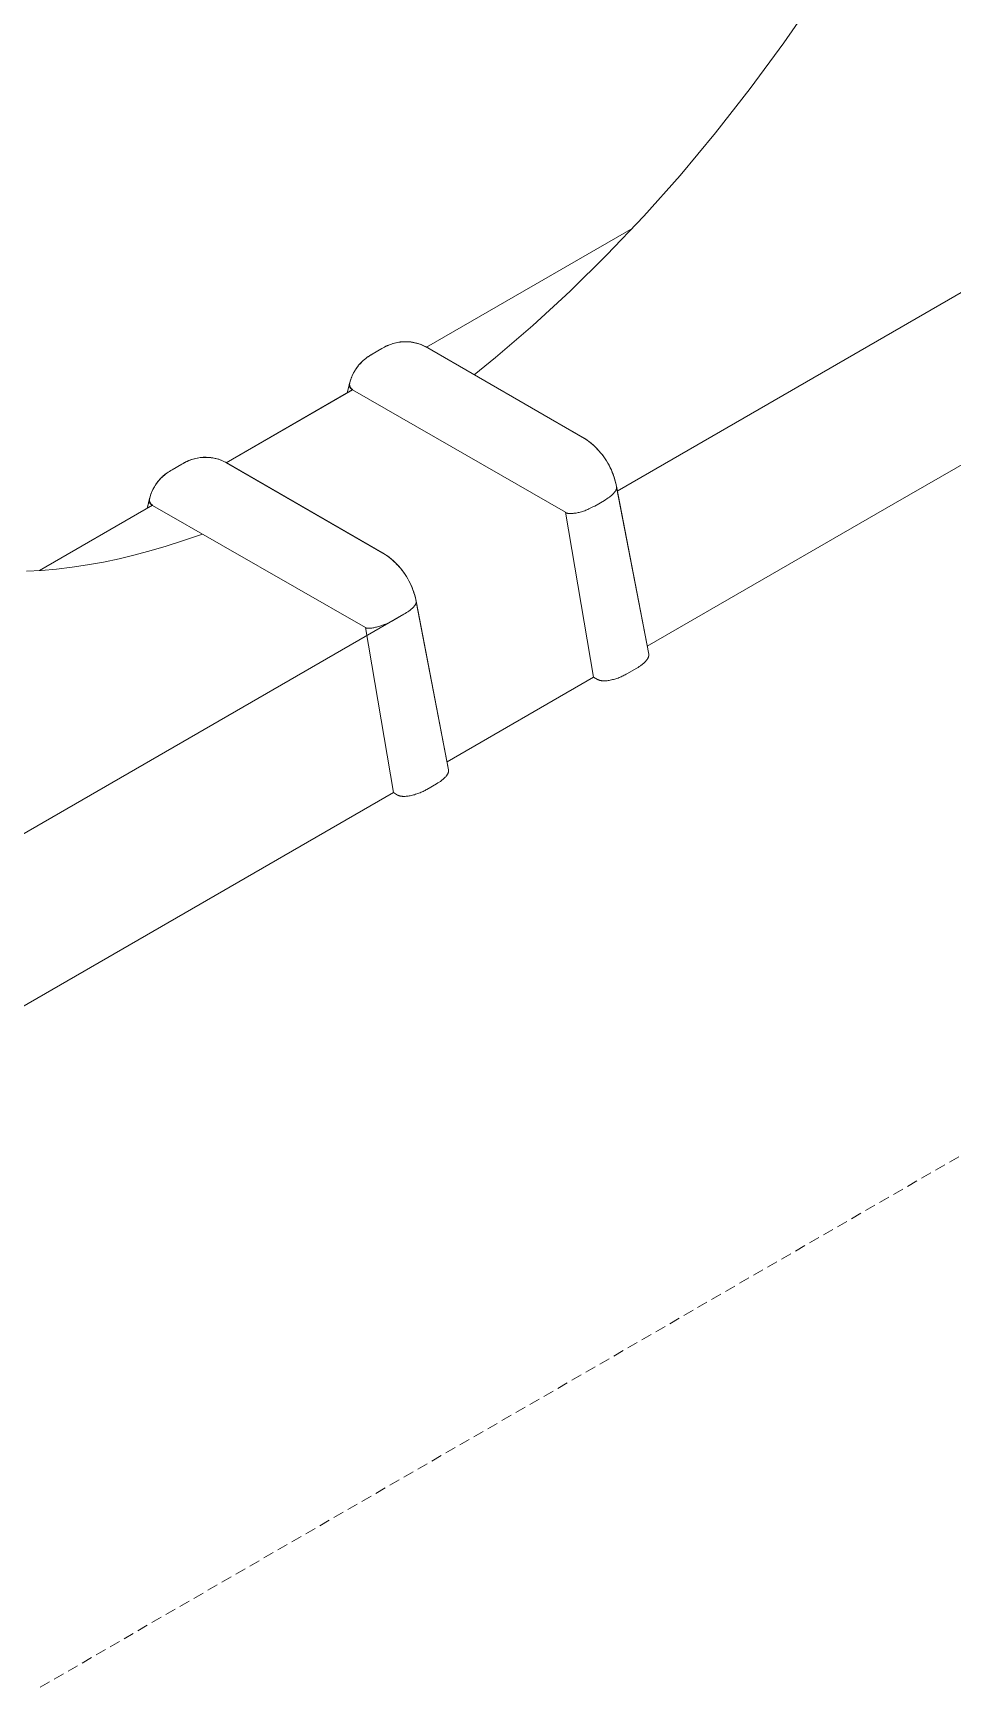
# Model space of a CAD drawing. Header units: millimetres. Extents: x -67 to 4862, y -244 to 3199.
# Drawn here: x 3941.9 to 4050.2, y 955.4 to 1149.5 of the extents above; entities that cross this region are included whole.
import ezdxf

# ---------------------------------------------------------------- set-up
doc = ezdxf.new("R2010")
doc.units = ezdxf.units.MM
doc.linetypes.add('HIDDEN', pattern=[1.905, 1.27, -0.635])
doc.layers.add('ZANO_R', color=7, linetype='Continuous', lineweight=0)
doc.layers.add('ZANO_R_przerywana', color=7, linetype='HIDDEN', lineweight=0)

msp = doc.modelspace()

# ---------------------------------------------------------------- linework, layer by layer
at = {"layer": 'ZANO_R'}
for p, q in [((4030.41, 1148.38), (4034.25, 1153.95)), ((4010.76, 1095.54), (4104.15, 1149.46)), ((4026.43, 1142.98), (4030.41, 1148.38)), ((4022.34, 1137.76), (4026.43, 1142.98)), ((4043.29, 1093.99), (4121.75, 1139.3)), ((4018.15, 1132.74), (4022.34, 1137.76)), ((4013.87, 1127.95), (4018.15, 1132.74)), ((3988.25, 1112.51), (4012.57, 1126.55)), ((4009.54, 1123.4), (4013.87, 1127.95)), ((4005.18, 1119.1), (4009.54, 1123.4)), ((4000.79, 1115.06), (4005.18, 1119.1)), ((3996.41, 1111.29), (4000.79, 1115.06)), ((3983.63, 1112.68), (3983.79, 1112.75)), ((3983.65, 1112.67), (3983.81, 1112.74)), ((3983.79, 1112.75), (3983.96, 1112.81)), ((3983.81, 1112.74), (3983.98, 1112.81)), ((3983.96, 1112.81), (3984.13, 1112.87)), ((3983.98, 1112.81), (3984.15, 1112.87)), ((3984.13, 1112.87), (3984.3, 1112.93)), ((3984.15, 1112.87), (3984.33, 1112.92)), ((3984.3, 1112.93), (3984.47, 1112.98)), ((3984.33, 1112.92), (3984.5, 1112.97)), ((3984.47, 1112.98), (3984.64, 1113.02)), ((3984.5, 1112.97), (3984.68, 1113.01)), ((3984.64, 1113.02), (3984.82, 1113.06)), ((3984.68, 1113.01), (3984.85, 1113.05)), ((3984.82, 1113.06), (3984.99, 1113.09)), ((3984.85, 1113.05), (3985.03, 1113.08)), ((3984.99, 1113.09), (3985.17, 1113.11)), ((3985.03, 1113.08), (3985.21, 1113.1)), ((3985.17, 1113.11), (3985.35, 1113.13)), ((3985.21, 1113.1), (3985.39, 1113.12)), ((3985.35, 1113.13), (3985.53, 1113.14)), ((3985.39, 1113.12), (3985.57, 1113.13)), ((3985.53, 1113.14), (3985.71, 1113.14)), ((3985.57, 1113.13), (3985.75, 1113.13)), ((3985.71, 1113.14), (3985.88, 1113.14)), ((3985.75, 1113.13), (3985.93, 1113.13)), ((3985.88, 1113.14), (3986.06, 1113.14)), ((3985.93, 1113.13), (3986.11, 1113.12)), ((3986.06, 1113.14), (3986.24, 1113.12)), ((3986.11, 1113.12), (3986.3, 1113.11)), ((3986.24, 1113.12), (3986.42, 1113.11)), ((3986.3, 1113.11), (3986.47, 1113.09)), ((3986.42, 1113.11), (3986.59, 1113.08)), ((3986.47, 1113.09), (3986.65, 1113.06)), ((3986.59, 1113.08), (3986.77, 1113.05)), ((3986.65, 1113.06), (3986.83, 1113.03)), ((3986.77, 1113.05), (3986.94, 1113.01)), ((3986.83, 1113.03), (3987.01, 1112.99)), ((3986.94, 1113.01), (3987.12, 1112.97)), ((3987.01, 1112.99), (3987.18, 1112.95)), ((3987.12, 1112.97), (3987.29, 1112.92)), ((3987.18, 1112.95), (3987.36, 1112.9)), ((3987.29, 1112.92), (3987.46, 1112.86)), ((3987.36, 1112.9), (3987.53, 1112.84)), ((3987.46, 1112.86), (3987.63, 1112.8)), ((3987.53, 1112.84), (3988.23, 1112.52)), ((3987.63, 1112.8), (3987.79, 1112.73)), ((3987.79, 1112.73), (3987.95, 1112.66)), ((3980.54, 1110.67), (3980.67, 1110.8)), ((3980.55, 1110.69), (3980.68, 1110.82)), ((3980.67, 1110.8), (3980.81, 1110.92)), ((3980.68, 1110.82), (3980.81, 1110.94)), ((3980.81, 1110.94), (3980.95, 1111.06)), ((3980.81, 1110.92), (3980.95, 1111.05)), ((3980.95, 1111.06), (3981.09, 1111.17)), ((3980.95, 1111.05), (3981.09, 1111.16)), ((3981.09, 1111.17), (3981.24, 1111.28)), ((3981.09, 1111.16), (3981.24, 1111.27)), ((3981.24, 1111.28), (3981.39, 1111.39)), ((3981.24, 1111.27), (3981.39, 1111.38)), ((3981.39, 1111.39), (3981.54, 1111.49)), ((3981.39, 1111.38), (3981.54, 1111.48)), ((3981.54, 1111.49), (3981.69, 1111.58)), ((3981.54, 1111.48), (3981.7, 1111.57)), ((3981.69, 1111.58), (3981.85, 1111.67)), ((3981.7, 1111.57), (3981.86, 1111.66)), ((3981.85, 1111.67), (3983.01, 1112.33)), ((3981.86, 1111.66), (3983.01, 1112.33)), ((3983.01, 1112.33), (3983.16, 1112.43)), ((3983.01, 1112.33), (3983.16, 1112.42)), ((3983.16, 1112.43), (3983.31, 1112.52)), ((3983.16, 1112.42), (3983.32, 1112.51)), ((3983.31, 1112.52), (3983.47, 1112.6)), ((3983.32, 1112.51), (3983.48, 1112.59)), ((3983.47, 1112.6), (3983.63, 1112.68)), ((3983.48, 1112.59), (3983.65, 1112.67)), ((3987.95, 1112.66), (3988.11, 1112.58)), ((3988.15, 1112.57), (4006.88, 1101.75)), ((3988.26, 1112.5), (4006.99, 1101.69)), ((3993.89, 1109.25), (3996.41, 1111.29)), ((3979.32, 1108.69), (3979.38, 1108.86)), ((3979.37, 1108.82), (3979.44, 1108.99)), ((3979.38, 1108.86), (3979.45, 1109.03)), ((3979.44, 1108.99), (3979.51, 1109.16)), ((3979.45, 1109.03), (3979.52, 1109.19)), ((3979.51, 1109.16), (3979.59, 1109.32)), ((3979.52, 1109.19), (3979.6, 1109.36)), ((3979.59, 1109.32), (3979.67, 1109.49)), ((3979.6, 1109.36), (3979.69, 1109.52)), ((3979.67, 1109.49), (3979.76, 1109.65)), ((3979.69, 1109.52), (3979.78, 1109.68)), ((3979.76, 1109.65), (3979.86, 1109.8)), ((3979.78, 1109.68), (3979.87, 1109.83)), ((3979.86, 1109.8), (3979.96, 1109.96)), ((3979.87, 1109.83), (3979.97, 1109.99)), ((3979.96, 1109.96), (3980.07, 1110.11)), ((3979.97, 1109.99), (3980.08, 1110.13)), ((3980.07, 1110.11), (3980.18, 1110.25)), ((3980.08, 1110.13), (3980.19, 1110.28)), ((3980.18, 1110.25), (3980.29, 1110.4)), ((3980.19, 1110.28), (3980.3, 1110.42)), ((3980.29, 1110.4), (3980.42, 1110.54)), ((3980.3, 1110.42), (3980.42, 1110.56)), ((3980.42, 1110.56), (3980.55, 1110.69)), ((3980.42, 1110.54), (3980.54, 1110.67)), ((3964.65, 1098.88), (3979.57, 1107.5)), ((3964.65, 1098.88), (3979.54, 1107.48)), ((3978.92, 1107.12), (3979.21, 1108.29)), ((3978.92, 1107.12), (3979.18, 1108.19)), ((3979.17, 1108.12), (3979.16, 1108.1)), ((3979.16, 1108.1), (3979.16, 1108.08)), ((3979.16, 1108.08), (3979.16, 1108.06)), ((3979.16, 1108.06), (3979.16, 1108.04)), ((3979.16, 1108.04), (3979.16, 1108.01)), ((3979.16, 1108.01), (3979.16, 1107.99)), ((3979.16, 1107.99), (3979.16, 1107.97)), ((3979.16, 1107.97), (3979.17, 1107.95)), ((3979.17, 1108.16), (3979.22, 1108.34)), ((3979.17, 1108.16), (3979.17, 1108.14)), ((3979.17, 1108.14), (3979.17, 1108.12)), ((3979.17, 1107.95), (3979.17, 1107.93)), ((3979.17, 1107.93), (3979.17, 1107.91)), ((3979.17, 1107.91), (3979.18, 1107.89)), ((3979.18, 1107.89), (3979.18, 1107.87)), ((3979.18, 1107.87), (3979.19, 1107.85)), ((3979.2, 1108.24), (3979.19, 1108.22)), ((3979.19, 1108.22), (3979.19, 1108.2)), ((3979.19, 1108.2), (3979.19, 1108.17)), ((3979.19, 1108.17), (3979.19, 1108.15)), ((3979.19, 1108.15), (3979.19, 1108.12)), ((3979.19, 1108.12), (3979.19, 1108.1)), ((3979.19, 1108.1), (3979.19, 1108.08)), ((3979.19, 1108.08), (3979.19, 1108.05)), ((3979.19, 1108.05), (3979.19, 1108.03)), ((3979.19, 1108.03), (3979.2, 1108)), ((3979.19, 1107.85), (3979.2, 1107.83)), ((3979.21, 1108.29), (3979.2, 1108.27)), ((3979.2, 1108.27), (3979.2, 1108.24)), ((3979.2, 1108), (3979.2, 1107.98)), ((3979.2, 1107.98), (3979.21, 1107.96)), ((3979.2, 1107.83), (3979.2, 1107.81)), ((3979.2, 1107.81), (3979.21, 1107.79)), ((3979.21, 1108.29), (3979.26, 1108.47)), ((3979.21, 1107.96), (3979.21, 1107.93)), ((3979.21, 1107.93), (3979.22, 1107.91)), ((3979.21, 1107.79), (3979.22, 1107.77)), ((3979.22, 1108.34), (3979.27, 1108.51)), ((3979.22, 1107.91), (3979.23, 1107.89)), ((3979.22, 1107.77), (3979.23, 1107.75)), ((3979.23, 1107.89), (3979.23, 1107.86)), ((3979.23, 1107.86), (3979.24, 1107.84)), ((3979.23, 1107.75), (3979.24, 1107.73)), ((3979.24, 1107.84), (3979.25, 1107.82)), ((3979.24, 1107.73), (3979.25, 1107.72)), ((3979.25, 1107.82), (3979.27, 1107.8)), ((3979.25, 1107.72), (3979.26, 1107.7)), ((3979.26, 1108.47), (3979.31, 1108.64)), ((3979.26, 1107.7), (3979.28, 1107.68)), ((3979.27, 1108.51), (3979.32, 1108.69)), ((3979.27, 1107.8), (3979.28, 1107.78)), ((3979.28, 1107.78), (3979.29, 1107.76)), ((3979.28, 1107.68), (3979.29, 1107.67)), ((3979.29, 1107.76), (3979.3, 1107.73)), ((3979.29, 1107.67), (3979.3, 1107.65)), ((3979.3, 1107.73), (3979.32, 1107.72)), ((3979.3, 1107.65), (3979.32, 1107.63)), ((3979.31, 1108.64), (3979.37, 1108.82)), ((3979.32, 1107.72), (3979.33, 1107.7)), ((3979.32, 1107.63), (3979.33, 1107.62)), ((3979.33, 1107.7), (3979.35, 1107.68)), ((3979.33, 1107.62), (3979.34, 1107.6)), ((3979.34, 1107.6), (3979.36, 1107.59)), ((3979.35, 1107.68), (3979.36, 1107.66)), ((3979.36, 1107.66), (3979.38, 1107.64)), ((3979.36, 1107.59), (3979.38, 1107.57)), ((3979.38, 1107.64), (3979.4, 1107.62)), ((3979.38, 1107.57), (3979.39, 1107.56)), ((3979.39, 1107.56), (3979.41, 1107.55)), ((3979.4, 1107.62), (3979.41, 1107.61)), ((3979.41, 1107.61), (3979.43, 1107.59)), ((3979.41, 1107.55), (3979.43, 1107.54)), ((3979.43, 1107.59), (3979.45, 1107.58)), ((3979.43, 1107.54), (3979.44, 1107.52)), ((3979.44, 1107.52), (3979.46, 1107.51)), ((3979.45, 1107.58), (3979.47, 1107.56)), ((3979.46, 1107.51), (3979.48, 1107.5)), ((3979.47, 1107.56), (3979.49, 1107.55)), ((3979.48, 1107.5), (3979.5, 1107.49)), ((3979.49, 1107.55), (3979.51, 1107.53)), ((3979.5, 1107.49), (3979.52, 1107.49)), ((3979.51, 1107.53), (3979.53, 1107.52)), ((3979.52, 1107.49), (3979.54, 1107.48)), ((3979.53, 1107.52), (3979.55, 1107.51)), ((3979.54, 1107.48), (4004.65, 1093.05)), ((3979.55, 1107.51), (3979.57, 1107.5)), ((4006.88, 1101.75), (4007.12, 1101.59)), ((4007, 1101.68), (4007.24, 1101.51)), ((4007.12, 1101.59), (4007.35, 1101.42)), ((4007.24, 1101.51), (4007.49, 1101.32)), ((4007.35, 1101.42), (4007.58, 1101.24)), ((4007.49, 1101.32), (4007.72, 1101.13)), ((4007.58, 1101.24), (4007.81, 1101.05)), ((4007.72, 1101.13), (4007.95, 1100.93)), ((3960.2, 1099.12), (3960.36, 1099.19)), ((3960.22, 1099.12), (3960.38, 1099.18)), ((3960.36, 1099.19), (3960.53, 1099.25)), ((3960.38, 1099.18), (3960.55, 1099.24)), ((3960.53, 1099.25), (3960.7, 1099.3)), ((3960.55, 1099.24), (3960.73, 1099.3)), ((3960.7, 1099.3), (3960.87, 1099.35)), ((3960.73, 1099.3), (3960.9, 1099.34)), ((3960.87, 1099.35), (3961.05, 1099.39)), ((3960.9, 1099.34), (3961.08, 1099.39)), ((3961.05, 1099.39), (3961.22, 1099.43)), ((3961.08, 1099.39), (3961.26, 1099.42)), ((3961.22, 1099.43), (3961.4, 1099.46)), ((3961.26, 1099.42), (3961.43, 1099.45)), ((3961.4, 1099.46), (3961.57, 1099.49)), ((3961.43, 1099.45), (3961.61, 1099.48)), ((3961.57, 1099.49), (3961.75, 1099.5)), ((3961.61, 1099.48), (3961.79, 1099.49)), ((3961.75, 1099.5), (3961.93, 1099.52)), ((3961.79, 1099.49), (3961.97, 1099.5)), ((3961.93, 1099.52), (3962.11, 1099.52)), ((3961.97, 1099.5), (3962.15, 1099.51)), ((3962.11, 1099.52), (3962.29, 1099.52)), ((3962.15, 1099.51), (3962.34, 1099.51)), ((3962.29, 1099.52), (3962.46, 1099.51)), ((3962.34, 1099.51), (3962.52, 1099.5)), ((3962.46, 1099.51), (3962.64, 1099.5)), ((3962.52, 1099.5), (3962.7, 1099.49)), ((3962.64, 1099.5), (3962.82, 1099.48)), ((3962.7, 1099.49), (3962.88, 1099.47)), ((3962.82, 1099.48), (3963, 1099.46)), ((3962.88, 1099.47), (3963.06, 1099.44)), ((3963, 1099.46), (3963.17, 1099.42)), ((3963.06, 1099.44), (3963.23, 1099.41)), ((3963.17, 1099.42), (3963.35, 1099.39)), ((3963.23, 1099.41), (3963.41, 1099.37)), ((3963.35, 1099.39), (3963.52, 1099.34)), ((3963.41, 1099.37), (3963.59, 1099.33)), ((3963.52, 1099.34), (3963.69, 1099.29)), ((3963.59, 1099.33), (3963.76, 1099.28)), ((3963.69, 1099.29), (3963.86, 1099.24)), ((3963.76, 1099.28), (3963.93, 1099.22)), ((3963.86, 1099.24), (3964.03, 1099.18)), ((3963.93, 1099.22), (3964.63, 1098.89)), ((3964.03, 1099.18), (3964.19, 1099.11)), ((4007.81, 1101.05), (4008.02, 1100.86)), ((4007.95, 1100.93), (4008.17, 1100.73)), ((4008.02, 1100.86), (4008.23, 1100.66)), ((4008.17, 1100.73), (4008.38, 1100.51)), ((4008.23, 1100.66), (4008.43, 1100.45)), ((4008.38, 1100.51), (4008.59, 1100.29)), ((4008.43, 1100.45), (4008.63, 1100.24)), ((4008.59, 1100.29), (4008.78, 1100.06)), ((4008.63, 1100.24), (4008.82, 1100.02)), ((4008.78, 1100.06), (4008.97, 1099.83)), ((4008.82, 1100.02), (4009, 1099.79)), ((4008.97, 1099.83), (4009.15, 1099.59)), ((4009, 1099.79), (4009.17, 1099.56)), ((4009.15, 1099.59), (4009.33, 1099.34)), ((4009.17, 1099.56), (4009.34, 1099.32)), ((4009.33, 1099.34), (4009.49, 1099.09)), ((4009.34, 1099.32), (4009.49, 1099.08)), ((3957.07, 1097.18), (3957.21, 1097.3)), ((3957.08, 1097.19), (3957.21, 1097.32)), ((3957.21, 1097.32), (3957.35, 1097.44)), ((3957.21, 1097.3), (3957.35, 1097.42)), ((3957.35, 1097.44), (3957.49, 1097.55)), ((3957.35, 1097.42), (3957.49, 1097.54)), ((3957.49, 1097.55), (3957.64, 1097.66)), ((3957.49, 1097.54), (3957.64, 1097.65)), ((3957.64, 1097.66), (3957.79, 1097.76)), ((3957.64, 1097.65), (3957.79, 1097.75)), ((3957.79, 1097.76), (3957.94, 1097.86)), ((3957.79, 1097.75), (3957.94, 1097.85)), ((3957.94, 1097.86), (3958.1, 1097.96)), ((3957.94, 1097.85), (3958.1, 1097.95)), ((3958.1, 1097.95), (3958.26, 1098.04)), ((3958.1, 1097.96), (3958.26, 1098.04)), ((3958.26, 1098.04), (3959.41, 1098.71)), ((3958.26, 1098.04), (3959.41, 1098.7)), ((3959.41, 1098.71), (3959.56, 1098.8)), ((3959.41, 1098.7), (3959.57, 1098.79)), ((3959.56, 1098.8), (3959.71, 1098.89)), ((3959.57, 1098.79), (3959.72, 1098.88)), ((3959.71, 1098.89), (3959.87, 1098.97)), ((3959.72, 1098.88), (3959.89, 1098.97)), ((3959.87, 1098.97), (3960.03, 1099.05)), ((3959.89, 1098.97), (3960.05, 1099.04)), ((3960.03, 1099.05), (3960.2, 1099.12)), ((3960.05, 1099.04), (3960.22, 1099.12)), ((3964.19, 1099.11), (3964.36, 1099.04)), ((3964.36, 1099.04), (3964.52, 1098.96)), ((3964.55, 1098.94), (3983.28, 1088.13)), ((3964.66, 1098.88), (3983.39, 1088.06)), ((4009.49, 1099.09), (4009.65, 1098.83)), ((4009.49, 1099.08), (4009.64, 1098.83)), ((4009.64, 1098.83), (4009.78, 1098.58)), ((4009.65, 1098.83), (4009.79, 1098.56)), ((4009.78, 1098.58), (4009.92, 1098.32)), ((4009.79, 1098.56), (4009.93, 1098.29)), ((4009.92, 1098.32), (4010.04, 1098.06)), ((4009.93, 1098.29), (4010.06, 1098.02)), ((4010.04, 1098.06), (4010.15, 1097.79)), ((4010.06, 1098.02), (4010.17, 1097.74)), ((4010.15, 1097.79), (4010.26, 1097.52)), ((4010.17, 1097.74), (4010.28, 1097.46)), ((4010.26, 1097.52), (4010.36, 1097.25)), ((4010.28, 1097.46), (4010.38, 1097.17)), ((4010.36, 1097.25), (4010.44, 1096.97)), ((3955.77, 1095.19), (3955.84, 1095.36)), ((3955.79, 1095.23), (3955.85, 1095.4)), ((3955.84, 1095.36), (3955.91, 1095.53)), ((3955.85, 1095.4), (3955.92, 1095.57)), ((3955.91, 1095.53), (3955.99, 1095.7)), ((3955.92, 1095.57), (3956, 1095.73)), ((3955.99, 1095.7), (3956.08, 1095.86)), ((3956, 1095.73), (3956.09, 1095.9)), ((3956.08, 1095.86), (3956.17, 1096.02)), ((3956.09, 1095.9), (3956.18, 1096.05)), ((3956.17, 1096.02), (3956.26, 1096.18)), ((3956.18, 1096.05), (3956.27, 1096.21)), ((3956.26, 1096.18), (3956.36, 1096.33)), ((3956.27, 1096.21), (3956.37, 1096.36)), ((3956.36, 1096.33), (3956.47, 1096.48)), ((3956.37, 1096.36), (3956.48, 1096.51)), ((3956.47, 1096.48), (3956.58, 1096.63)), ((3956.48, 1096.51), (3956.59, 1096.66)), ((3956.58, 1096.63), (3956.7, 1096.77)), ((3956.59, 1096.66), (3956.7, 1096.8)), ((3956.7, 1096.8), (3956.82, 1096.93)), ((3956.7, 1096.77), (3956.82, 1096.91)), ((3956.82, 1096.93), (3956.95, 1097.07)), ((3956.82, 1096.91), (3956.94, 1097.05)), ((3956.94, 1097.05), (3957.07, 1097.18)), ((3956.95, 1097.07), (3957.08, 1097.19)), ((4010.36, 1095.3), (4010.31, 1095.24)), ((4010.4, 1095.35), (4010.36, 1095.3)), ((4010.38, 1097.17), (4010.47, 1096.88)), ((4010.44, 1095.4), (4010.4, 1095.35)), ((4010.44, 1096.97), (4010.52, 1096.69)), ((4010.46, 1095.43), (4010.44, 1095.4)), ((4010.48, 1095.45), (4010.46, 1095.43)), ((4010.47, 1096.88), (4010.55, 1096.59)), ((4010.5, 1095.48), (4010.48, 1095.45)), ((4010.52, 1095.51), (4010.5, 1095.48)), ((4010.52, 1096.69), (4010.59, 1096.41)), ((4010.54, 1095.53), (4010.52, 1095.51)), ((4010.55, 1095.56), (4010.54, 1095.53)), ((4010.55, 1096.59), (4010.61, 1096.3)), ((4010.57, 1095.58), (4010.55, 1095.56)), ((4010.58, 1095.61), (4010.57, 1095.58)), ((4010.59, 1095.63), (4010.58, 1095.61)), ((4010.59, 1096.41), (4010.65, 1096.12)), ((4010.6, 1095.66), (4010.59, 1095.63)), ((4010.62, 1095.68), (4010.6, 1095.66)), ((4010.61, 1096.3), (4010.67, 1096)), ((4010.63, 1095.7), (4010.62, 1095.68)), ((4010.64, 1095.73), (4010.63, 1095.7)), ((4010.65, 1095.77), (4010.64, 1095.75)), ((4010.64, 1095.75), (4010.64, 1095.73)), ((4010.65, 1096.11), (4014.46, 1076.3)), ((4010.66, 1095.8), (4010.65, 1095.77)), ((4010.67, 1095.83), (4010.66, 1095.82)), ((4010.66, 1095.82), (4010.66, 1095.81)), ((4010.66, 1095.81), (4010.66, 1095.8)), ((4010.67, 1096), (4010.67, 1095.99)), ((4010.67, 1095.99), (4014.46, 1076.3)), ((4010.67, 1095.99), (4010.67, 1095.98)), ((4010.67, 1095.98), (4010.68, 1095.97)), ((4010.68, 1095.89), (4010.67, 1095.88)), ((4010.67, 1095.88), (4010.67, 1095.87)), ((4010.67, 1095.87), (4010.67, 1095.86)), ((4010.67, 1095.86), (4010.67, 1095.85)), ((4010.67, 1095.85), (4010.67, 1095.84)), ((4010.67, 1095.84), (4010.67, 1095.83)), ((4010.68, 1095.97), (4010.68, 1095.96)), ((4010.68, 1095.96), (4010.68, 1095.95)), ((4010.68, 1095.95), (4010.68, 1095.94)), ((4010.68, 1095.94), (4010.68, 1095.93)), ((4010.68, 1095.93), (4010.68, 1095.92)), ((4010.68, 1095.92), (4010.68, 1095.91)), ((4010.68, 1095.91), (4010.68, 1095.9)), ((4010.68, 1095.9), (4010.68, 1095.89)), ((3942.63, 1086.17), (3955.97, 1093.87)), ((3955.32, 1093.49), (3955.61, 1094.67)), ((3955.32, 1093.49), (3955.58, 1094.56)), ((3955.57, 1094.45), (3955.56, 1094.43)), ((3955.56, 1094.43), (3955.56, 1094.41)), ((3955.56, 1094.41), (3955.56, 1094.39)), ((3955.56, 1094.39), (3955.57, 1094.37)), ((3955.58, 1094.54), (3955.57, 1094.52)), ((3955.57, 1094.52), (3955.57, 1094.49)), ((3955.57, 1094.49), (3955.57, 1094.47)), ((3955.57, 1094.47), (3955.57, 1094.45)), ((3955.57, 1094.37), (3955.57, 1094.35)), ((3955.57, 1094.35), (3955.57, 1094.33)), ((3955.57, 1094.33), (3955.57, 1094.31)), ((3955.57, 1094.31), (3955.58, 1094.29)), ((3955.58, 1094.54), (3955.62, 1094.71)), ((3955.58, 1094.29), (3955.58, 1094.27)), ((3955.58, 1094.27), (3955.59, 1094.25)), ((3955.6, 1094.62), (3955.59, 1094.6)), ((3955.59, 1094.6), (3955.59, 1094.57)), ((3955.59, 1094.57), (3955.59, 1094.55)), ((3955.59, 1094.55), (3955.59, 1094.52)), ((3955.59, 1094.52), (3955.59, 1094.5)), ((3955.59, 1094.5), (3955.59, 1094.48)), ((3955.59, 1094.48), (3955.59, 1094.45)), ((3955.59, 1094.45), (3955.59, 1094.43)), ((3955.59, 1094.43), (3955.59, 1094.4)), ((3955.59, 1094.4), (3955.6, 1094.38)), ((3955.59, 1094.25), (3955.59, 1094.23)), ((3955.59, 1094.23), (3955.6, 1094.21)), ((3955.61, 1094.67), (3955.6, 1094.64)), ((3955.6, 1094.64), (3955.6, 1094.62)), ((3955.6, 1094.38), (3955.6, 1094.35)), ((3955.6, 1094.35), (3955.61, 1094.33)), ((3955.6, 1094.21), (3955.61, 1094.19)), ((3955.61, 1094.67), (3955.66, 1094.84)), ((3955.61, 1094.33), (3955.61, 1094.31)), ((3955.61, 1094.31), (3955.62, 1094.28)), ((3955.61, 1094.19), (3955.62, 1094.17)), ((3955.62, 1094.71), (3955.67, 1094.89)), ((3955.62, 1094.28), (3955.63, 1094.26)), ((3955.62, 1094.17), (3955.62, 1094.15)), ((3955.62, 1094.15), (3955.63, 1094.13)), ((3955.63, 1094.26), (3955.64, 1094.24)), ((3955.63, 1094.13), (3955.64, 1094.11)), ((3955.64, 1094.24), (3955.65, 1094.22)), ((3955.64, 1094.11), (3955.65, 1094.09)), ((3955.65, 1094.22), (3955.66, 1094.19)), ((3955.65, 1094.09), (3955.67, 1094.07)), ((3955.66, 1094.84), (3955.71, 1095.02)), ((3955.66, 1094.19), (3955.67, 1094.17)), ((3955.67, 1094.89), (3955.72, 1095.06)), ((3955.67, 1094.17), (3955.68, 1094.15)), ((3955.67, 1094.07), (3955.68, 1094.06)), ((3955.68, 1094.15), (3955.69, 1094.13)), ((3955.68, 1094.06), (3955.69, 1094.04)), ((3955.69, 1094.13), (3955.7, 1094.11)), ((3955.69, 1094.04), (3955.7, 1094.02)), ((3955.7, 1094.11), (3955.72, 1094.09)), ((3955.7, 1094.02), (3955.72, 1094.01)), ((3955.71, 1095.02), (3955.77, 1095.19)), ((3955.72, 1095.06), (3955.79, 1095.23)), ((3955.72, 1094.09), (3955.73, 1094.07)), ((3955.72, 1094.01), (3955.73, 1093.99)), ((3955.73, 1094.07), (3955.75, 1094.05)), ((3955.73, 1093.99), (3955.75, 1093.98)), ((3955.75, 1094.05), (3955.76, 1094.03)), ((3955.75, 1093.98), (3955.76, 1093.96)), ((3955.76, 1094.03), (3955.78, 1094.02)), ((3955.76, 1093.96), (3955.78, 1093.95)), ((3955.78, 1094.02), (3955.8, 1094)), ((3955.78, 1093.95), (3955.79, 1093.94)), ((3955.79, 1093.94), (3955.81, 1093.92)), ((3955.8, 1094), (3955.81, 1093.98)), ((3955.81, 1093.98), (3955.83, 1093.97)), ((3955.81, 1093.92), (3955.83, 1093.91)), ((3955.83, 1093.97), (3955.85, 1093.95)), ((3955.83, 1093.91), (3955.85, 1093.9)), ((3955.85, 1093.95), (3955.87, 1093.94)), ((3955.85, 1093.9), (3955.86, 1093.89)), ((3955.86, 1093.89), (3955.88, 1093.88)), ((3955.87, 1093.94), (3955.89, 1093.92)), ((3955.88, 1093.88), (3955.9, 1093.87)), ((3955.89, 1093.92), (3955.91, 1093.91)), ((3955.9, 1093.87), (3955.92, 1093.86)), ((3955.91, 1093.91), (3955.93, 1093.9)), ((3955.92, 1093.86), (3955.94, 1093.85)), ((3955.93, 1093.9), (3955.95, 1093.88)), ((3955.94, 1093.85), (3981.05, 1079.43)), ((3955.95, 1093.88), (3955.97, 1093.87)), ((4007.16, 1093.32), (4007.04, 1093.27)), ((4007.29, 1093.38), (4007.16, 1093.32)), ((4007.41, 1093.43), (4007.29, 1093.38)), ((4007.65, 1093.54), (4007.41, 1093.43)), ((4007.88, 1093.66), (4007.65, 1093.54)), ((4008.09, 1093.77), (4007.88, 1093.66)), ((4009.24, 1094.44), (4008.09, 1093.77)), ((4009.39, 1094.53), (4009.24, 1094.44)), ((4009.54, 1094.62), (4009.39, 1094.53)), ((4009.68, 1094.72), (4009.54, 1094.62)), ((4009.82, 1094.82), (4009.68, 1094.72)), ((4009.89, 1094.87), (4009.82, 1094.82)), ((4009.96, 1094.92), (4009.89, 1094.87)), ((4010.02, 1094.98), (4009.96, 1094.92)), ((4010.08, 1095.03), (4010.02, 1094.98)), ((4010.14, 1095.08), (4010.08, 1095.03)), ((4010.2, 1095.14), (4010.14, 1095.08)), ((4010.26, 1095.19), (4010.2, 1095.14)), ((4010.31, 1095.24), (4010.26, 1095.19)), ((4043.29, 1093.99), (4014.28, 1077.25)), ((4004.65, 1093.05), (4007.96, 1073.6)), ((4004.67, 1092.98), (4004.66, 1092.98)), ((4004.69, 1092.97), (4004.67, 1092.98)), ((4004.7, 1092.97), (4004.69, 1092.97)), ((4004.71, 1092.96), (4004.7, 1092.97)), ((4004.74, 1092.95), (4004.71, 1092.96)), ((4004.77, 1092.94), (4004.74, 1092.95)), ((4004.8, 1092.93), (4004.77, 1092.94)), ((4004.83, 1092.92), (4004.8, 1092.93)), ((4004.87, 1092.91), (4004.83, 1092.92)), ((4004.9, 1092.91), (4004.87, 1092.91)), ((4004.94, 1092.9), (4004.9, 1092.91)), ((4004.98, 1092.9), (4004.94, 1092.9)), ((4005.02, 1092.89), (4004.98, 1092.9)), ((4005.06, 1092.89), (4005.02, 1092.89)), ((4005.1, 1092.88), (4005.06, 1092.89)), ((4005.15, 1092.88), (4005.1, 1092.88)), ((4005.19, 1092.88), (4005.15, 1092.88)), ((4005.24, 1092.88), (4005.19, 1092.88)), ((4005.28, 1092.88), (4005.24, 1092.88)), ((4005.33, 1092.88), (4005.28, 1092.88)), ((4005.44, 1092.88), (4005.33, 1092.88)), ((4005.54, 1092.89), (4005.44, 1092.88)), ((4005.65, 1092.91), (4005.54, 1092.89)), ((4005.77, 1092.92), (4005.65, 1092.91)), ((4005.89, 1092.94), (4005.77, 1092.92)), ((4006.01, 1092.97), (4005.89, 1092.94)), ((4006.13, 1092.99), (4006.01, 1092.97)), ((4006.26, 1093.02), (4006.13, 1092.99)), ((4006.39, 1093.06), (4006.26, 1093.02)), ((4006.52, 1093.09), (4006.39, 1093.06)), ((4006.65, 1093.14), (4006.52, 1093.09)), ((4006.78, 1093.18), (4006.65, 1093.14)), ((4006.91, 1093.22), (4006.78, 1093.18)), ((4007.04, 1093.27), (4006.91, 1093.22)), ((3957.58, 1089.04), (3959.36, 1089.61)), ((3959.36, 1089.61), (3961.85, 1090.45)), ((3950.16, 1087.16), (3952.02, 1087.55)), ((3952.02, 1087.55), (3953.92, 1088)), ((3953.92, 1088), (3955.8, 1088.51)), ((3955.8, 1088.51), (3957.58, 1089.04)), ((3983.28, 1088.12), (3983.52, 1087.96)), ((3983.4, 1088.06), (3983.65, 1087.88)), ((3983.52, 1087.96), (3983.76, 1087.79)), ((3983.65, 1087.88), (3983.89, 1087.7)), ((3983.76, 1087.79), (3983.99, 1087.61)), ((3983.89, 1087.7), (3984.12, 1087.51)), ((3983.99, 1087.61), (3984.21, 1087.43)), ((3984.12, 1087.51), (3984.35, 1087.31)), ((3941.08, 1086.09), (3942.86, 1086.18)), ((3942.86, 1086.18), (3944.64, 1086.33)), ((3944.64, 1086.33), (3946.47, 1086.55)), ((3946.47, 1086.55), (3948.3, 1086.82)), ((3948.3, 1086.82), (3950.16, 1087.16)), ((3984.21, 1087.43), (3984.42, 1087.23)), ((3984.35, 1087.31), (3984.57, 1087.1)), ((3984.42, 1087.23), (3984.63, 1087.03)), ((3984.57, 1087.1), (3984.78, 1086.89)), ((3984.63, 1087.03), (3984.84, 1086.83)), ((3984.78, 1086.89), (3984.99, 1086.67)), ((3984.84, 1086.83), (3985.03, 1086.61)), ((3984.99, 1086.67), (3985.19, 1086.44)), ((3985.03, 1086.61), (3985.22, 1086.39)), ((3985.19, 1086.44), (3985.38, 1086.2)), ((3985.22, 1086.39), (3985.4, 1086.17)), ((3985.38, 1086.2), (3985.56, 1085.96)), ((3985.4, 1086.17), (3985.57, 1085.93)), ((3985.56, 1085.96), (3985.73, 1085.71)), ((3985.57, 1085.93), (3985.74, 1085.7)), ((3985.73, 1085.71), (3985.89, 1085.46)), ((3985.74, 1085.7), (3985.9, 1085.45)), ((3985.89, 1085.46), (3986.05, 1085.2)), ((3985.9, 1085.45), (3986.05, 1085.2)), ((3986.05, 1085.2), (3986.19, 1084.94)), ((3986.05, 1085.2), (3986.19, 1084.95)), ((3986.19, 1084.95), (3986.32, 1084.69)), ((3986.19, 1084.94), (3986.33, 1084.67)), ((3986.32, 1084.69), (3986.44, 1084.43)), ((3986.33, 1084.67), (3986.46, 1084.39)), ((3986.44, 1084.43), (3986.56, 1084.16)), ((3986.46, 1084.39), (3986.58, 1084.12)), ((3986.56, 1084.16), (3986.66, 1083.89)), ((3986.58, 1084.12), (3986.68, 1083.83)), ((3986.66, 1083.89), (3986.76, 1083.62)), ((3986.68, 1083.83), (3986.78, 1083.55)), ((3986.76, 1083.62), (3986.85, 1083.34)), ((3986.57, 1081.7), (3986.51, 1081.65)), ((3986.63, 1081.75), (3986.57, 1081.7)), ((3986.68, 1081.8), (3986.63, 1081.75)), ((3986.73, 1081.85), (3986.68, 1081.8)), ((3986.78, 1081.9), (3986.73, 1081.85)), ((3986.78, 1083.55), (3986.87, 1083.26)), ((3986.82, 1081.95), (3986.78, 1081.9)), ((3986.86, 1082), (3986.82, 1081.95)), ((3986.85, 1083.34), (3986.92, 1083.07)), ((3986.88, 1082.03), (3986.86, 1082)), ((3986.87, 1083.26), (3986.95, 1082.97)), ((3986.89, 1082.05), (3986.88, 1082.03)), ((3986.91, 1082.08), (3986.89, 1082.05)), ((3986.93, 1082.1), (3986.91, 1082.08)), ((3986.92, 1083.07), (3986.99, 1082.78)), ((3986.94, 1082.12), (3986.93, 1082.1)), ((3986.96, 1082.15), (3986.94, 1082.12)), ((3986.95, 1082.97), (3987.02, 1082.67)), ((3986.97, 1082.17), (3986.96, 1082.15)), ((3986.98, 1082.19), (3986.97, 1082.17)), ((3986.99, 1082.21), (3986.98, 1082.19)), ((3986.99, 1082.78), (3987.05, 1082.5)), ((3987, 1082.23), (3986.99, 1082.21)), ((3987.01, 1082.26), (3987, 1082.23)), ((3987.02, 1082.28), (3987.01, 1082.26)), ((3987.02, 1082.67), (3987.07, 1082.38)), ((3987.03, 1082.3), (3987.02, 1082.28)), ((3987.04, 1082.33), (3987.03, 1082.32)), ((3987.03, 1082.32), (3987.03, 1082.31)), ((3987.03, 1082.31), (3987.03, 1082.3)), ((3987.05, 1082.36), (3987.04, 1082.35)), ((3987.04, 1082.35), (3987.04, 1082.34)), ((3987.04, 1082.34), (3987.04, 1082.33)), ((3987.05, 1082.5), (3987.05, 1082.49)), ((3987.05, 1082.49), (3987.05, 1082.48)), ((3987.05, 1082.48), (3990.87, 1062.68)), ((3987.05, 1082.48), (3987.05, 1082.48)), ((3987.05, 1082.48), (3987.05, 1082.47)), ((3987.05, 1082.47), (3987.05, 1082.46)), ((3987.05, 1082.46), (3987.06, 1082.45)), ((3987.06, 1082.44), (3987.05, 1082.43)), ((3987.05, 1082.43), (3987.05, 1082.42)), ((3987.05, 1082.42), (3987.05, 1082.41)), ((3987.05, 1082.41), (3987.05, 1082.4)), ((3987.05, 1082.4), (3987.05, 1082.4)), ((3987.05, 1082.4), (3987.05, 1082.39)), ((3987.05, 1082.39), (3987.05, 1082.38)), ((3987.05, 1082.38), (3987.05, 1082.37)), ((3987.05, 1082.37), (3987.05, 1082.36)), ((3987.06, 1082.45), (3987.06, 1082.44)), ((3987.08, 1082.37), (3990.87, 1062.68)), ((3985.6, 1081.02), (3859.39, 1008.15)), ((3983.27, 1079.79), (3983.01, 1079.69)), ((3983.53, 1079.89), (3983.27, 1079.79)), ((3983.78, 1080), (3983.53, 1079.89)), ((3984.02, 1080.12), (3983.78, 1080)), ((3984.24, 1080.23), (3984.02, 1080.12)), ((3984.45, 1080.35), (3984.24, 1080.23)), ((3985.6, 1081.02), (3984.45, 1080.35)), ((3985.76, 1081.11), (3985.6, 1081.02)), ((3985.9, 1081.2), (3985.76, 1081.11)), ((3986.05, 1081.3), (3985.9, 1081.2)), ((3986.19, 1081.39), (3986.05, 1081.3)), ((3986.33, 1081.5), (3986.19, 1081.39)), ((3986.39, 1081.55), (3986.33, 1081.5)), ((3986.45, 1081.6), (3986.39, 1081.55)), ((3986.51, 1081.65), (3986.45, 1081.6)), ((3981.06, 1079.42), (3981.05, 1079.43)), ((3981.05, 1079.43), (3984.36, 1059.98)), ((3981.07, 1079.42), (3981.06, 1079.42)), ((3981.09, 1079.41), (3981.07, 1079.42)), ((3981.1, 1079.41), (3981.09, 1079.41)), ((3981.13, 1079.4), (3981.1, 1079.41)), ((3981.16, 1079.39), (3981.13, 1079.4)), ((3981.19, 1079.39), (3981.16, 1079.39)), ((3981.22, 1079.38), (3981.19, 1079.39)), ((3981.25, 1079.38), (3981.22, 1079.38)), ((3981.29, 1079.37), (3981.25, 1079.38)), ((3981.32, 1079.37), (3981.29, 1079.37)), ((3981.36, 1079.37), (3981.32, 1079.37)), ((3981.4, 1079.37), (3981.36, 1079.37)), ((3981.44, 1079.37), (3981.4, 1079.37)), ((3981.48, 1079.37), (3981.44, 1079.37)), ((3981.53, 1079.37), (3981.48, 1079.37)), ((3981.57, 1079.37), (3981.53, 1079.37)), ((3981.62, 1079.37), (3981.57, 1079.37)), ((3981.71, 1079.38), (3981.62, 1079.37)), ((3981.81, 1079.39), (3981.71, 1079.38)), ((3981.92, 1079.4), (3981.81, 1079.39)), ((3982.03, 1079.42), (3981.92, 1079.4)), ((3982.14, 1079.44), (3982.03, 1079.42)), ((3982.26, 1079.47), (3982.14, 1079.44)), ((3982.38, 1079.5), (3982.26, 1079.47)), ((3982.5, 1079.53), (3982.38, 1079.5)), ((3982.63, 1079.56), (3982.5, 1079.53)), ((3982.76, 1079.6), (3982.63, 1079.56)), ((3982.88, 1079.65), (3982.76, 1079.6)), ((3983.01, 1079.69), (3982.88, 1079.65)), ((4014.36, 1075.82), (4014.37, 1075.84)), ((4014.37, 1075.84), (4014.36, 1075.82)), ((4014.37, 1075.84), (4014.39, 1075.87)), ((4014.39, 1075.87), (4014.37, 1075.84)), ((4014.39, 1075.87), (4014.4, 1075.9)), ((4014.4, 1075.9), (4014.39, 1075.87)), ((4014.4, 1075.9), (4014.41, 1075.92)), ((4014.41, 1075.92), (4014.4, 1075.9)), ((4014.41, 1075.92), (4014.42, 1075.95)), ((4014.42, 1075.95), (4014.41, 1075.92)), ((4014.42, 1075.95), (4014.43, 1075.98)), ((4014.43, 1075.98), (4014.42, 1075.95)), ((4014.43, 1075.98), (4014.44, 1076)), ((4014.44, 1076), (4014.43, 1075.98)), ((4014.44, 1076), (4014.45, 1076.03)), ((4014.45, 1076.03), (4014.44, 1076)), ((4014.45, 1076.05), (4014.46, 1076.08)), ((4014.46, 1076.08), (4014.45, 1076.05)), ((4014.45, 1076.03), (4014.45, 1076.05)), ((4014.45, 1076.05), (4014.45, 1076.03)), ((4014.46, 1076.29), (4014.46, 1076.3)), ((4014.46, 1076.3), (4014.46, 1076.29)), ((4014.47, 1076.28), (4014.46, 1076.29)), ((4014.46, 1076.29), (4014.47, 1076.28)), ((4014.46, 1076.11), (4014.47, 1076.12)), ((4014.47, 1076.12), (4014.46, 1076.11)), ((4014.46, 1076.1), (4014.46, 1076.11)), ((4014.46, 1076.11), (4014.46, 1076.1)), ((4014.46, 1076.09), (4014.46, 1076.1)), ((4014.46, 1076.1), (4014.46, 1076.09)), ((4014.46, 1076.08), (4014.46, 1076.09)), ((4014.46, 1076.09), (4014.46, 1076.08)), ((4014.47, 1076.27), (4014.47, 1076.28)), ((4014.47, 1076.28), (4014.47, 1076.27)), ((4014.47, 1076.26), (4014.47, 1076.27)), ((4014.47, 1076.27), (4014.47, 1076.26)), ((4014.47, 1076.25), (4014.47, 1076.26)), ((4014.47, 1076.26), (4014.47, 1076.25)), ((4014.47, 1076.24), (4014.47, 1076.25)), ((4014.47, 1076.25), (4014.47, 1076.24)), ((4014.47, 1076.23), (4014.47, 1076.24)), ((4014.47, 1076.24), (4014.47, 1076.23)), ((4014.47, 1076.22), (4014.47, 1076.23)), ((4014.47, 1076.23), (4014.47, 1076.22)), ((4014.47, 1076.2), (4014.47, 1076.22)), ((4014.47, 1076.22), (4014.47, 1076.2)), ((4014.47, 1076.19), (4014.47, 1076.2)), ((4014.47, 1076.2), (4014.47, 1076.19)), ((4014.47, 1076.18), (4014.47, 1076.19)), ((4014.47, 1076.19), (4014.47, 1076.18)), ((4014.47, 1076.17), (4014.47, 1076.18)), ((4014.47, 1076.18), (4014.47, 1076.17)), ((4014.47, 1076.16), (4014.47, 1076.17)), ((4014.47, 1076.17), (4014.47, 1076.16)), ((4014.47, 1076.15), (4014.47, 1076.16)), ((4014.47, 1076.16), (4014.47, 1076.15)), ((4014.47, 1076.14), (4014.47, 1076.15)), ((4014.47, 1076.15), (4014.47, 1076.14)), ((4014.47, 1076.12), (4014.47, 1076.14)), ((4014.47, 1076.14), (4014.47, 1076.12)), ((4011.69, 1073.87), (4011.79, 1073.93)), ((4011.79, 1073.93), (4011.69, 1073.87)), ((4011.79, 1073.93), (4011.9, 1073.99)), ((4011.9, 1073.99), (4011.79, 1073.93)), ((4011.9, 1073.99), (4013.05, 1074.65)), ((4013.05, 1074.65), (4011.9, 1073.99)), ((4013.05, 1074.65), (4013.2, 1074.74)), ((4013.2, 1074.74), (4013.05, 1074.65)), ((4013.2, 1074.74), (4013.35, 1074.84)), ((4013.35, 1074.84), (4013.2, 1074.74)), ((4013.35, 1074.84), (4013.5, 1074.94)), ((4013.5, 1074.94), (4013.35, 1074.84)), ((4013.5, 1074.94), (4013.57, 1074.99)), ((4013.57, 1074.99), (4013.5, 1074.94)), ((4013.57, 1074.99), (4013.64, 1075.04)), ((4013.64, 1075.04), (4013.57, 1074.99)), ((4013.64, 1075.04), (4013.7, 1075.09)), ((4013.7, 1075.09), (4013.64, 1075.04)), ((4013.7, 1075.09), (4013.77, 1075.15)), ((4013.77, 1075.15), (4013.7, 1075.09)), ((4013.77, 1075.15), (4013.83, 1075.2)), ((4013.83, 1075.2), (4013.77, 1075.15)), ((4013.83, 1075.2), (4013.9, 1075.26)), ((4013.9, 1075.26), (4013.83, 1075.2)), ((4013.9, 1075.26), (4013.96, 1075.31)), ((4013.96, 1075.31), (4013.9, 1075.26)), ((4013.96, 1075.31), (4014.01, 1075.37)), ((4014.01, 1075.37), (4013.96, 1075.31)), ((4014.01, 1075.37), (4014.07, 1075.43)), ((4014.07, 1075.43), (4014.01, 1075.37)), ((4014.07, 1075.43), (4014.12, 1075.48)), ((4014.12, 1075.48), (4014.07, 1075.43)), ((4014.12, 1075.48), (4014.17, 1075.54)), ((4014.17, 1075.54), (4014.12, 1075.48)), ((4014.17, 1075.54), (4014.21, 1075.6)), ((4014.21, 1075.6), (4014.17, 1075.54)), ((4014.21, 1075.6), (4014.23, 1075.62)), ((4014.23, 1075.62), (4014.21, 1075.6)), ((4014.23, 1075.62), (4014.25, 1075.65)), ((4014.25, 1075.65), (4014.23, 1075.62)), ((4014.25, 1075.65), (4014.27, 1075.68)), ((4014.27, 1075.68), (4014.25, 1075.65)), ((4014.27, 1075.68), (4014.29, 1075.71)), ((4014.29, 1075.71), (4014.27, 1075.68)), ((4014.29, 1075.71), (4014.31, 1075.73)), ((4014.31, 1075.73), (4014.29, 1075.71)), ((4014.31, 1075.73), (4014.33, 1075.76)), ((4014.33, 1075.76), (4014.31, 1075.73)), ((4014.33, 1075.76), (4014.34, 1075.79)), ((4014.34, 1075.79), (4014.33, 1075.76)), ((4014.34, 1075.79), (4014.36, 1075.82)), ((4014.36, 1075.82), (4014.34, 1075.79)), ((4007.96, 1073.6), (3990.68, 1063.62)), ((4007.96, 1073.6), (3990.68, 1063.62)), ((4007.96, 1073.6), (4008.44, 1073.32)), ((4008.44, 1073.32), (4007.96, 1073.6)), ((4008.44, 1073.32), (4008.46, 1073.31)), ((4008.46, 1073.31), (4008.44, 1073.32)), ((4008.46, 1073.31), (4008.47, 1073.31)), ((4008.47, 1073.31), (4008.46, 1073.31)), ((4008.47, 1073.31), (4008.48, 1073.3)), ((4008.48, 1073.3), (4008.47, 1073.31)), ((4008.48, 1073.3), (4008.5, 1073.29)), ((4008.5, 1073.29), (4008.48, 1073.3)), ((4008.5, 1073.29), (4008.51, 1073.29)), ((4008.51, 1073.29), (4008.5, 1073.29)), ((4008.51, 1073.29), (4008.53, 1073.28)), ((4008.53, 1073.28), (4008.51, 1073.29)), ((4008.53, 1073.28), (4008.56, 1073.27)), ((4008.56, 1073.27), (4008.53, 1073.28)), ((4008.56, 1073.27), (4008.59, 1073.25)), ((4008.59, 1073.25), (4008.56, 1073.27)), ((4008.59, 1073.25), (4008.62, 1073.24)), ((4008.62, 1073.24), (4008.59, 1073.25)), ((4008.62, 1073.24), (4008.66, 1073.23)), ((4008.66, 1073.23), (4008.62, 1073.24)), ((4008.66, 1073.23), (4008.69, 1073.22)), ((4008.69, 1073.22), (4008.66, 1073.23)), ((4008.69, 1073.22), (4008.73, 1073.21)), ((4008.73, 1073.21), (4008.69, 1073.22)), ((4008.73, 1073.21), (4008.77, 1073.2)), ((4008.77, 1073.2), (4008.73, 1073.21)), ((4008.77, 1073.2), (4008.81, 1073.2)), ((4008.81, 1073.2), (4008.77, 1073.2)), ((4008.81, 1073.2), (4008.85, 1073.19)), ((4008.85, 1073.19), (4008.81, 1073.2)), ((4008.85, 1073.19), (4008.89, 1073.18)), ((4008.89, 1073.18), (4008.85, 1073.19)), ((4008.89, 1073.18), (4008.94, 1073.18)), ((4008.94, 1073.18), (4008.89, 1073.18)), ((4008.94, 1073.18), (4008.98, 1073.17)), ((4008.98, 1073.17), (4008.94, 1073.18)), ((4008.98, 1073.17), (4009.03, 1073.17)), ((4009.03, 1073.17), (4008.98, 1073.17)), ((4009.03, 1073.17), (4009.08, 1073.17)), ((4009.08, 1073.17), (4009.03, 1073.17)), ((4009.08, 1073.17), (4009.13, 1073.16)), ((4009.13, 1073.16), (4009.08, 1073.17)), ((4009.13, 1073.16), (4009.18, 1073.16)), ((4009.18, 1073.16), (4009.13, 1073.16)), ((4009.18, 1073.16), (4009.23, 1073.16)), ((4009.23, 1073.16), (4009.18, 1073.16)), ((4009.23, 1073.16), (4009.34, 1073.17)), ((4009.34, 1073.17), (4009.23, 1073.16)), ((4009.34, 1073.17), (4009.45, 1073.17)), ((4009.45, 1073.17), (4009.34, 1073.17)), ((4009.45, 1073.17), (4009.57, 1073.18)), ((4009.57, 1073.18), (4009.45, 1073.17)), ((4009.57, 1073.18), (4009.69, 1073.2)), ((4009.69, 1073.2), (4009.57, 1073.18)), ((4009.69, 1073.2), (4009.81, 1073.22)), ((4009.81, 1073.22), (4009.69, 1073.2)), ((4009.81, 1073.22), (4009.93, 1073.24)), ((4009.93, 1073.24), (4009.81, 1073.22)), ((4009.93, 1073.24), (4010.06, 1073.27)), ((4010.06, 1073.27), (4009.93, 1073.24)), ((4010.06, 1073.27), (4010.19, 1073.3)), ((4010.19, 1073.3), (4010.06, 1073.27)), ((4010.19, 1073.3), (4010.32, 1073.33)), ((4010.32, 1073.33), (4010.19, 1073.3)), ((4010.32, 1073.33), (4010.45, 1073.37)), ((4010.45, 1073.37), (4010.32, 1073.33)), ((4010.45, 1073.37), (4010.58, 1073.41)), ((4010.58, 1073.41), (4010.45, 1073.37)), ((4010.58, 1073.41), (4010.71, 1073.45)), ((4010.71, 1073.45), (4010.58, 1073.41)), ((4010.71, 1073.45), (4010.84, 1073.49)), ((4010.84, 1073.49), (4010.71, 1073.45)), ((4010.84, 1073.49), (4010.97, 1073.54)), ((4010.97, 1073.54), (4010.84, 1073.49)), ((4010.97, 1073.54), (4011.1, 1073.59)), ((4011.1, 1073.59), (4010.97, 1073.54)), ((4011.1, 1073.59), (4011.22, 1073.65)), ((4011.22, 1073.65), (4011.1, 1073.59)), ((4011.22, 1073.65), (4011.34, 1073.7)), ((4011.34, 1073.7), (4011.22, 1073.65)), ((4011.34, 1073.7), (4011.46, 1073.75)), ((4011.46, 1073.75), (4011.34, 1073.7)), ((4011.46, 1073.75), (4011.57, 1073.81)), ((4011.57, 1073.81), (4011.46, 1073.75)), ((4011.57, 1073.81), (4011.69, 1073.87)), ((4011.69, 1073.87), (4011.57, 1073.81)), ((3990.77, 1062.22), (3990.79, 1062.25)), ((3990.79, 1062.25), (3990.77, 1062.22)), ((3990.79, 1062.25), (3990.8, 1062.27)), ((3990.8, 1062.27), (3990.79, 1062.25)), ((3990.8, 1062.27), (3990.81, 1062.3)), ((3990.81, 1062.3), (3990.8, 1062.27)), ((3990.81, 1062.3), (3990.82, 1062.33)), ((3990.82, 1062.33), (3990.81, 1062.3)), ((3990.82, 1062.33), (3990.83, 1062.35)), ((3990.83, 1062.35), (3990.82, 1062.33)), ((3990.83, 1062.35), (3990.84, 1062.38)), ((3990.84, 1062.38), (3990.83, 1062.35)), ((3990.84, 1062.38), (3990.85, 1062.4)), ((3990.85, 1062.4), (3990.84, 1062.38)), ((3990.85, 1062.43), (3990.86, 1062.45)), ((3990.86, 1062.45), (3990.85, 1062.43)), ((3990.85, 1062.4), (3990.85, 1062.43)), ((3990.85, 1062.43), (3990.85, 1062.4)), ((3990.86, 1062.48), (3990.87, 1062.49)), ((3990.87, 1062.49), (3990.86, 1062.48)), ((3990.86, 1062.46), (3990.86, 1062.48)), ((3990.86, 1062.48), (3990.86, 1062.46)), ((3990.86, 1062.45), (3990.86, 1062.46)), ((3990.86, 1062.46), (3990.86, 1062.45)), ((3990.87, 1062.67), (3990.87, 1062.68)), ((3990.87, 1062.68), (3990.87, 1062.67)), ((3990.87, 1062.66), (3990.87, 1062.67)), ((3990.87, 1062.67), (3990.87, 1062.66)), ((3990.87, 1062.65), (3990.87, 1062.66)), ((3990.87, 1062.66), (3990.87, 1062.65)), ((3990.87, 1062.64), (3990.87, 1062.65)), ((3990.87, 1062.65), (3990.87, 1062.64)), ((3990.87, 1062.62), (3990.87, 1062.64)), ((3990.87, 1062.64), (3990.87, 1062.62)), ((3990.87, 1062.61), (3990.87, 1062.62)), ((3990.87, 1062.62), (3990.87, 1062.61)), ((3990.87, 1062.6), (3990.87, 1062.61)), ((3990.87, 1062.61), (3990.87, 1062.6)), ((3990.87, 1062.59), (3990.87, 1062.6)), ((3990.87, 1062.6), (3990.87, 1062.59)), ((3990.87, 1062.58), (3990.87, 1062.59)), ((3990.87, 1062.59), (3990.87, 1062.58)), ((3990.87, 1062.57), (3990.87, 1062.58)), ((3990.87, 1062.58), (3990.87, 1062.57)), ((3990.87, 1062.56), (3990.87, 1062.57)), ((3990.87, 1062.57), (3990.87, 1062.56)), ((3990.87, 1062.55), (3990.87, 1062.56)), ((3990.87, 1062.56), (3990.87, 1062.55)), ((3990.87, 1062.53), (3990.87, 1062.55)), ((3990.87, 1062.55), (3990.87, 1062.53)), ((3990.87, 1062.52), (3990.87, 1062.53)), ((3990.87, 1062.53), (3990.87, 1062.52)), ((3990.87, 1062.51), (3990.87, 1062.52)), ((3990.87, 1062.52), (3990.87, 1062.51)), ((3990.87, 1062.5), (3990.87, 1062.51)), ((3990.87, 1062.51), (3990.87, 1062.5)), ((3990.87, 1062.49), (3990.87, 1062.5)), ((3990.87, 1062.5), (3990.87, 1062.49)), ((3988.09, 1060.24), (3988.2, 1060.3)), ((3988.2, 1060.3), (3988.09, 1060.24)), ((3988.2, 1060.3), (3988.3, 1060.36)), ((3988.3, 1060.36), (3988.2, 1060.3)), ((3988.3, 1060.36), (3989.45, 1061.03)), ((3989.45, 1061.03), (3988.3, 1060.36)), ((3989.45, 1061.03), (3989.6, 1061.12)), ((3989.6, 1061.12), (3989.45, 1061.03)), ((3989.6, 1061.12), (3989.75, 1061.21)), ((3989.75, 1061.21), (3989.6, 1061.12)), ((3989.75, 1061.21), (3989.9, 1061.31)), ((3989.9, 1061.31), (3989.75, 1061.21)), ((3989.9, 1061.31), (3989.97, 1061.36)), ((3989.97, 1061.36), (3989.9, 1061.31)), ((3989.97, 1061.36), (3990.04, 1061.42)), ((3990.04, 1061.42), (3989.97, 1061.36)), ((3990.04, 1061.42), (3990.11, 1061.47)), ((3990.11, 1061.47), (3990.04, 1061.42)), ((3990.11, 1061.47), (3990.17, 1061.52)), ((3990.17, 1061.52), (3990.11, 1061.47)), ((3990.17, 1061.52), (3990.24, 1061.58)), ((3990.24, 1061.58), (3990.17, 1061.52)), ((3990.24, 1061.58), (3990.3, 1061.63)), ((3990.3, 1061.63), (3990.24, 1061.58)), ((3990.3, 1061.63), (3990.36, 1061.69)), ((3990.36, 1061.69), (3990.3, 1061.63)), ((3990.36, 1061.69), (3990.42, 1061.75)), ((3990.42, 1061.75), (3990.36, 1061.69)), ((3990.42, 1061.75), (3990.47, 1061.8)), ((3990.47, 1061.8), (3990.42, 1061.75)), ((3990.47, 1061.8), (3990.52, 1061.86)), ((3990.52, 1061.86), (3990.47, 1061.8)), ((3990.52, 1061.86), (3990.57, 1061.91)), ((3990.57, 1061.91), (3990.52, 1061.86)), ((3990.57, 1061.91), (3990.61, 1061.97)), ((3990.61, 1061.97), (3990.57, 1061.91)), ((3990.61, 1061.97), (3990.64, 1062)), ((3990.64, 1062), (3990.61, 1061.97)), ((3990.64, 1062), (3990.66, 1062.03)), ((3990.66, 1062.03), (3990.64, 1062)), ((3990.66, 1062.03), (3990.68, 1062.06)), ((3990.68, 1062.06), (3990.66, 1062.03)), ((3990.68, 1062.06), (3990.69, 1062.08)), ((3990.69, 1062.08), (3990.68, 1062.06)), ((3990.69, 1062.08), (3990.71, 1062.11)), ((3990.71, 1062.11), (3990.69, 1062.08)), ((3990.71, 1062.11), (3990.73, 1062.14)), ((3990.73, 1062.14), (3990.71, 1062.11)), ((3990.73, 1062.14), (3990.75, 1062.17)), ((3990.75, 1062.17), (3990.73, 1062.14)), ((3990.75, 1062.17), (3990.76, 1062.19)), ((3990.76, 1062.19), (3990.75, 1062.17)), ((3990.76, 1062.19), (3990.77, 1062.22)), ((3990.77, 1062.22), (3990.76, 1062.19)), ((3984.36, 1059.98), (3845.45, 979.77)), ((3984.36, 1059.98), (3984.85, 1059.7)), ((3984.85, 1059.7), (3984.36, 1059.98)), ((3984.85, 1059.7), (3984.86, 1059.69)), ((3984.86, 1059.69), (3984.85, 1059.7)), ((3984.86, 1059.69), (3984.87, 1059.68)), ((3984.87, 1059.68), (3984.86, 1059.69)), ((3984.87, 1059.68), (3984.89, 1059.67)), ((3984.89, 1059.67), (3984.87, 1059.68)), ((3984.89, 1059.67), (3984.9, 1059.67)), ((3984.9, 1059.67), (3984.89, 1059.67)), ((3984.9, 1059.67), (3984.91, 1059.66)), ((3984.91, 1059.66), (3984.9, 1059.67)), ((3984.91, 1059.66), (3984.93, 1059.65)), ((3984.93, 1059.65), (3984.91, 1059.66)), ((3984.93, 1059.65), (3984.96, 1059.64)), ((3984.96, 1059.64), (3984.93, 1059.65)), ((3984.96, 1059.64), (3984.99, 1059.63)), ((3984.99, 1059.63), (3984.96, 1059.64)), ((3984.99, 1059.63), (3985.02, 1059.62)), ((3985.02, 1059.62), (3984.99, 1059.63)), ((3985.02, 1059.62), (3985.06, 1059.61)), ((3985.06, 1059.61), (3985.02, 1059.62)), ((3985.06, 1059.61), (3985.09, 1059.6)), ((3985.09, 1059.6), (3985.06, 1059.61)), ((3985.09, 1059.6), (3985.13, 1059.59)), ((3985.13, 1059.59), (3985.09, 1059.6)), ((3985.13, 1059.59), (3985.17, 1059.58)), ((3985.17, 1059.58), (3985.13, 1059.59)), ((3985.17, 1059.58), (3985.21, 1059.57)), ((3985.21, 1059.57), (3985.17, 1059.58)), ((3985.21, 1059.57), (3985.25, 1059.56)), ((3985.25, 1059.56), (3985.21, 1059.57)), ((3985.25, 1059.56), (3985.3, 1059.56)), ((3985.3, 1059.56), (3985.25, 1059.56)), ((3985.3, 1059.56), (3985.34, 1059.55)), ((3985.34, 1059.55), (3985.3, 1059.56)), ((3985.34, 1059.55), (3985.39, 1059.55)), ((3985.39, 1059.55), (3985.34, 1059.55)), ((3985.39, 1059.55), (3985.43, 1059.54)), ((3985.43, 1059.54), (3985.39, 1059.55)), ((3985.43, 1059.54), (3985.48, 1059.54)), ((3985.48, 1059.54), (3985.43, 1059.54)), ((3985.48, 1059.54), (3985.53, 1059.54)), ((3985.53, 1059.54), (3985.48, 1059.54)), ((3985.53, 1059.54), (3985.58, 1059.54)), ((3985.58, 1059.54), (3985.53, 1059.54)), ((3985.58, 1059.54), (3985.63, 1059.54)), ((3985.63, 1059.54), (3985.58, 1059.54)), ((3985.63, 1059.54), (3985.74, 1059.54)), ((3985.74, 1059.54), (3985.63, 1059.54)), ((3985.74, 1059.54), (3985.85, 1059.55)), ((3985.85, 1059.55), (3985.74, 1059.54)), ((3985.85, 1059.55), (3985.97, 1059.56)), ((3985.97, 1059.56), (3985.85, 1059.55)), ((3985.97, 1059.56), (3986.09, 1059.57)), ((3986.09, 1059.57), (3985.97, 1059.56)), ((3986.09, 1059.57), (3986.21, 1059.59)), ((3986.21, 1059.59), (3986.09, 1059.57)), ((3986.21, 1059.59), (3986.34, 1059.62)), ((3986.34, 1059.62), (3986.21, 1059.59)), ((3986.34, 1059.62), (3986.46, 1059.64)), ((3986.46, 1059.64), (3986.34, 1059.62)), ((3986.46, 1059.64), (3986.59, 1059.67)), ((3986.59, 1059.67), (3986.46, 1059.64)), ((3986.59, 1059.67), (3986.72, 1059.71)), ((3986.72, 1059.71), (3986.59, 1059.67)), ((3986.72, 1059.71), (3986.85, 1059.74)), ((3986.85, 1059.74), (3986.72, 1059.71)), ((3986.85, 1059.74), (3986.98, 1059.78)), ((3986.98, 1059.78), (3986.85, 1059.74)), ((3986.98, 1059.78), (3987.11, 1059.82)), ((3987.11, 1059.82), (3986.98, 1059.78)), ((3987.11, 1059.82), (3987.24, 1059.87)), ((3987.24, 1059.87), (3987.11, 1059.82)), ((3987.24, 1059.87), (3987.37, 1059.92)), ((3987.37, 1059.92), (3987.24, 1059.87)), ((3987.37, 1059.92), (3987.5, 1059.97)), ((3987.5, 1059.97), (3987.37, 1059.92)), ((3987.5, 1059.97), (3987.62, 1060.02)), ((3987.62, 1060.02), (3987.5, 1059.97)), ((3987.62, 1060.02), (3987.74, 1060.07)), ((3987.74, 1060.07), (3987.62, 1060.02)), ((3987.74, 1060.07), (3987.86, 1060.13)), ((3987.86, 1060.13), (3987.74, 1060.07)), ((3987.86, 1060.13), (3987.98, 1060.19)), ((3987.98, 1060.19), (3987.86, 1060.13)), ((3987.98, 1060.19), (3988.09, 1060.24)), ((3988.09, 1060.24), (3987.98, 1060.19))]:
    msp.add_line(p, q, dxfattribs=at)
at = {"layer": 'ZANO_R_przerywana'}
msp.add_line((3886.6, 922.12), (4192.26, 1098.59), dxfattribs=at)

doc.saveas('drawing.dxf')
